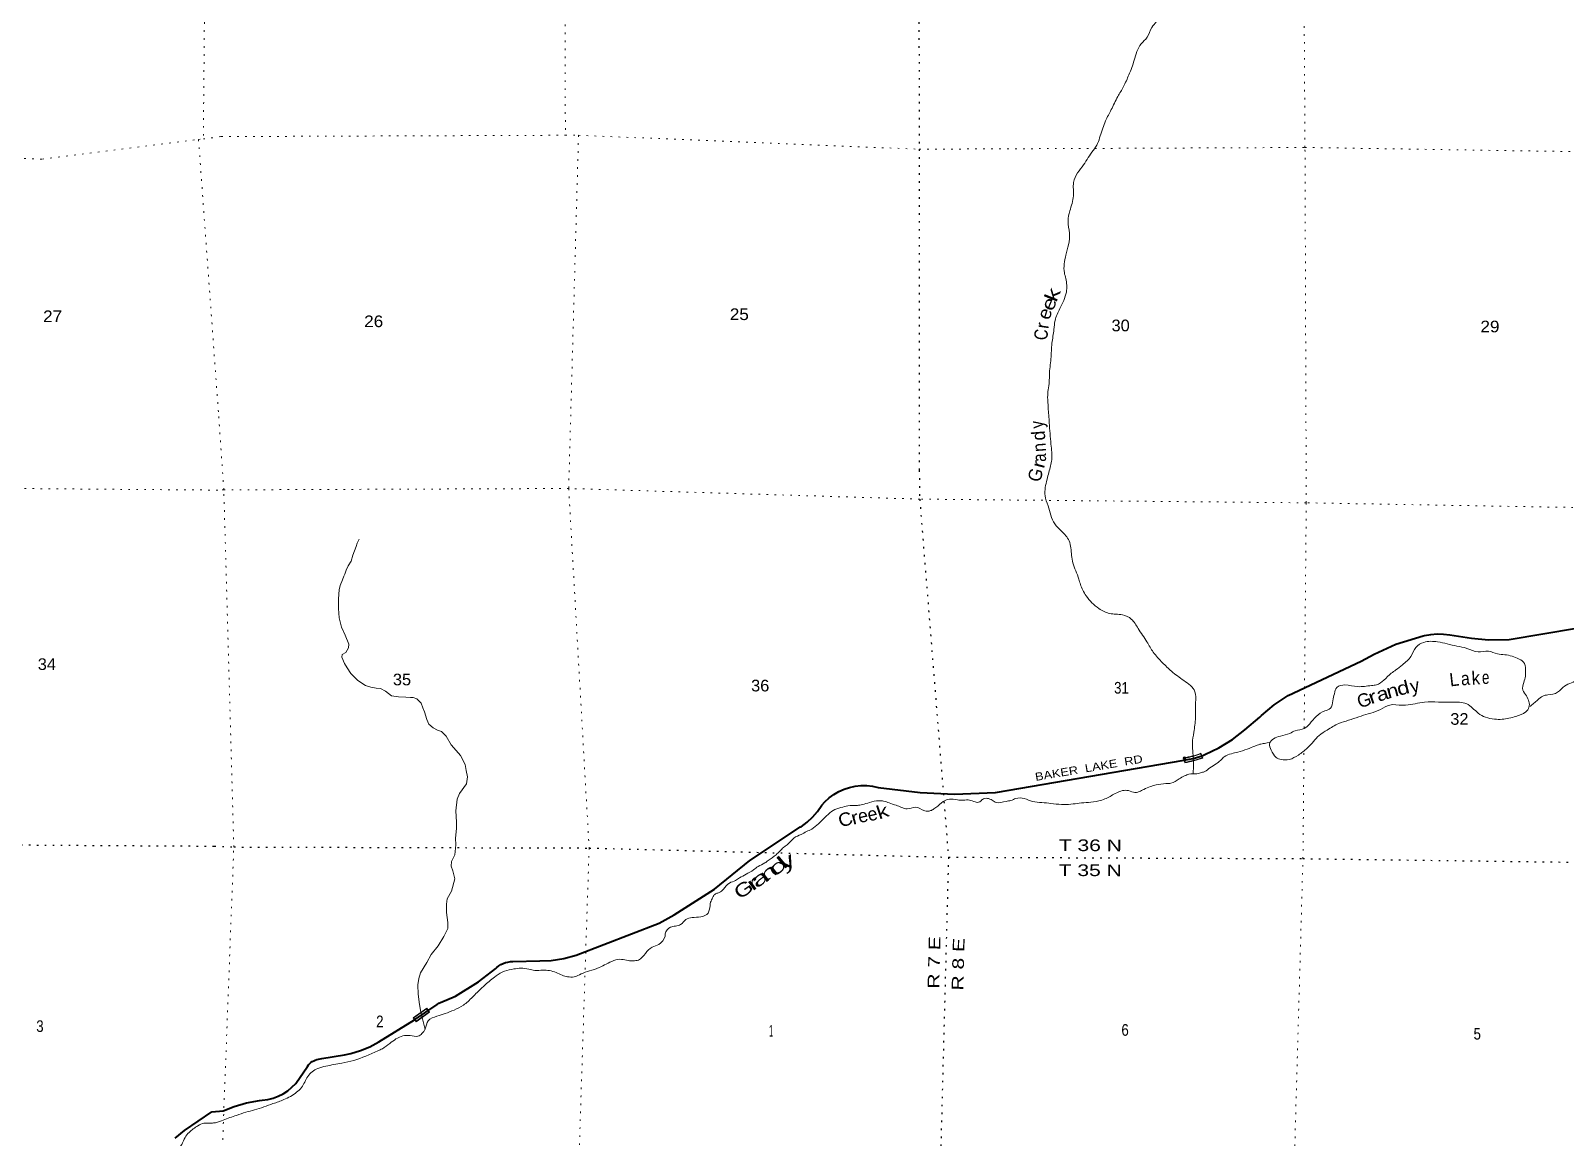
# Model space of a CAD drawing. Header units: feet. Extents: x -244583 to 4, y 367440 to 553773.
# Drawn here: x -216564 to -193504, y 385637 to 402265 of the extents above; entities that cross this region are included whole.
import ezdxf
from ezdxf.enums import TextEntityAlignment as Align

# ---------------------------------------------------------------- set-up
doc = ezdxf.new("R2010")
doc.units = ezdxf.units.FT
doc.header["$LTSCALE"] = 80
doc.header["$PDMODE"] = 32
doc.header["$PDSIZE"] = 40
doc.linetypes.add('DOTTED', pattern=[1.5, 0.3, -1.2])
for name, color, linetype, lineweight in [('26', 7, 'Continuous', 40), ('39', 7, 'Continuous', 13), ('6', 7, 'DOTTED', 25), ('61', 7, 'Continuous', 13), ('7', 7, 'DOTTED', 13)]:
    doc.layers.add(name, color=color, linetype=linetype, lineweight=lineweight)
doc.layers.add('27', color=7, linetype='Continuous')
doc.layers.add('41', color=7, linetype='Continuous')

msp = doc.modelspace()

# ---------------------------------------------------------------- linework, layer by layer
at = {"layer": '26'}
for points in [[(-198962.83, 391370.74), (-198940.47, 391379.89), (-198923.4, 391386.88), (-198709.26, 391490.47), (-198507.13, 391615.86), (-198319.21, 391761.7), (-198096.26, 391952.27), (-198070.42, 391976.34), (-197876.74, 392136.27), (-197667.41, 392275.07), (-196569.46, 392789.63), (-196378.68, 392898.04), (-196052.77, 393048.43), (-195637.84, 393171.97), (-195618.45, 393176.78), (-195523.99, 393193.93), (-195428.26, 393201.12), (-195332.3, 393198.27), (-195237.16, 393185.39), (-194914.91, 393137.98), (-194659.78, 393114.26), (-194348.03, 393115.09), (-193336.07, 393287.43)], [(-210794.49, 387401.89), (-210458.42, 387633.42), (-210433.46, 387650.02), (-210408.42, 387660.6), (-210179.44, 387757.28), (-209832.95, 387974.24), (-209575.54, 388174.38), (-209559.63, 388189.12), (-209530, 388212.32), (-209498.11, 388232.29), (-209464.3, 388248.83), (-209428.96, 388261.74), (-209392.45, 388270.88), (-209355.2, 388276.16), (-209317.59, 388277.51), (-208911.7, 388287.42), (-208744.48, 388295.59), (-208552.92, 388323.84), (-208365.37, 388371.95), (-207120.54, 388855.96), (-206893.91, 388979.62), (-206291.13, 389366.59), (-205759.73, 389794.91), (-204995, 390300.48), (-204989.16, 390304.39), (-204898.87, 390372.31), (-204816.18, 390449.3), (-204741.98, 390534.51), (-204677.1, 390627.01), (-204630.79, 390677.61), (-204566.35, 390735.96), (-204496.17, 390787.26), (-204421.01, 390830.94), (-204341.7, 390866.52), (-204259.1, 390893.62), (-204174.12, 390911.93), (-204087.7, 390921.27), (-204000.77, 390921.52), (-203914.29, 390912.68), (-203829.21, 390894.84), (-203198.56, 390818.42), (-202681.04, 390790.71), (-202066.13, 390817.12), (-199230.29, 391302.94), (-199156.35, 391316.84), (-199096.3, 391330.75), (-199047.94, 391342.99), (-198962.83, 391370.74)], [(-213842.33, 386021.83), (-213671.85, 386032.73), (-213509, 386098.63), (-213319.1, 386154.39), (-213124.41, 386190), (-213083.64, 386192.99), (-213002.18, 386205.43), (-212922.47, 386226.31), (-212845.38, 386255.41), (-212771.76, 386292.41), (-212702.4, 386336.91), (-212638.08, 386388.4), (-212579.49, 386446.34), (-212406.48, 386699.19), (-212389.35, 386724.22), (-212365.36, 386749.19), (-212354.84, 386758.8), (-212334.01, 386774.16), (-212311.68, 386787.26), (-212288.1, 386797.95), (-212263.53, 386806.12), (-212238.25, 386811.67), (-212237.52, 386811.75), (-212212.36, 386814.58), (-212187.52, 386818.91), (-211850.21, 386877.67), (-211753.15, 386897.17), (-211607.16, 386939.89), (-211466.44, 386997.63), (-211332.52, 387069.76), (-210794.49, 387401.89)], [(-214393.77, 385622.6), (-214254.18, 385740.95), (-213842.33, 386021.83)]]:
    msp.add_lwpolyline(points, dxfattribs=at)
at = {"layer": '39'}
msp.add_line((-197983.11, 391564.52), (-197948.68, 391569.53), dxfattribs=at)
for points in [[(-210700.65, 387515.96), (-210722.35, 387632.27), (-210744.22, 387786.2), (-210746.12, 387925.67), (-210730.47, 388024.46), (-210704.95, 388108.94), (-210609.76, 388261.07), (-210545.31, 388383.35), (-210440.34, 388515.11), (-210355.46, 388653.25), (-210295.08, 388773.57), (-210295.67, 388866.54), (-210315.61, 389014.38), (-210317.73, 389139.71), (-210304.41, 389218.32), (-210240.02, 389336.56), (-210188.74, 389521.7), (-210221.22, 389641.43), (-210248.42, 389710.56), (-210241.32, 389779.17), (-210191.33, 389879.44), (-210174.88, 390030.76), (-210183.39, 390133.96), (-210167.07, 390277.19), (-210165.64, 390370.13), (-210175.12, 390542.06), (-210156.28, 390717.59), (-210120.67, 390801.92), (-210013.44, 390949.81), (-210001.77, 391052.7), (-210020.46, 391150), (-210037.3, 391237.16), (-210105.89, 391371.59), (-210173.3, 391451.45), (-210244.71, 391533.39), (-210319.39, 391665.9), (-210390.99, 391735.72), (-210449.24, 391754.81), (-210515.28, 391792.2), (-210581.07, 391845.76), (-210610.29, 391914.92), (-210644.82, 392032.67), (-210670.19, 392089.65), (-210695.38, 392158.75), (-210760.98, 392224.43), (-210819.2, 392245.54), (-210857.54, 392246.13), (-210928.12, 392251.26), (-211037.07, 392254.96), (-211141.76, 392272.74), (-211233.54, 392342.87), (-211307.63, 392382.41), (-211372.18, 392385.43), (-211450.7, 392398.76), (-211535.06, 392426.34), (-211649.01, 392498.83), (-211752.34, 392605.51), (-211809.54, 392693.29), (-211846.95, 392754.5), (-211889.87, 392852.17), (-211885.24, 392890.49), (-211828.24, 392921.95), (-211790.8, 392994.12), (-211785.96, 393046.59), (-211838.4, 393180.78), (-211893.05, 393302.88), (-211929.26, 393442.89), (-211939.2, 393584.51), (-211941.07, 393726), (-211926.89, 393861.18), (-211911.71, 393929.66), (-211880.17, 394012.03), (-211857.07, 394070.28), (-211844.53, 394098.38), (-211821.43, 394156.63), (-211792.15, 394222.87), (-211750.68, 394294.99), (-211725.1, 394383.51), (-211697.84, 394449.78), (-211672.6, 394516.09), (-211657.73, 394564.36), (-211626.53, 394624.51)], [(-210636.75, 387258.52), (-210667.7, 387378.81), (-210700.65, 387515.96)]]:
    msp.add_lwpolyline(points, dxfattribs=at)
for points in [[(-199612.32, 404988.46), (-199578.04, 404854.54), (-199569.71, 404739.22), (-199490.28, 404521.76), (-199437.52, 404407.77), (-199413.21, 404282.1), (-199469.09, 404192.02), (-199508.52, 404121.89), (-199490.66, 403970.05), (-199535.77, 403792.9), (-199583.67, 403696.64), (-199577.39, 403579.32), (-199579.62, 403433.85), (-199611.47, 403331.28), (-199585.94, 403153.04), (-199534.21, 402972.38), (-199580.81, 402829.61), (-199594.4, 402601.45), (-199603.92, 402506.62), (-199647.88, 402404.23), (-199717.93, 402312.35), (-199786.79, 402165.88), (-199877.1, 402068.25), (-199981.82, 401821.29), (-200061.88, 401602.24), (-200143.31, 401425.65), (-200228.38, 401275.4), (-200328.29, 401078.89), (-200411.61, 400910.41), (-200493.82, 400683.32), (-200531.85, 400572.75), (-200674.41, 400358.71), (-200742.72, 400248.61), (-200833.34, 400130.77), (-200894.13, 399984.18), (-200895.17, 399784.13), (-200949.13, 399556.59), (-200975.67, 399405.43), (-200956.25, 399223.25), (-200969.01, 399049.65), (-201007.75, 398892.61), (-201031.99, 398628.24), (-201011.12, 398541.02), (-201002.11, 398338.79), (-201098.78, 398089.68), (-201172.17, 397910.95), (-201188.37, 397775.8), (-201217.77, 397570.12), (-201233.47, 397335.93), (-201257.36, 397093.79), (-201258.91, 396992.76), (-201276.95, 396869.77), (-201282.72, 396756.68), (-201274.98, 396602.97), (-201258.33, 396372.33), (-201232.98, 396050.61), (-201222.41, 395818.04), (-201239.98, 395725.35), (-201291.51, 395524.05), (-201321.53, 395277.96), (-201277.4, 395127.73), (-201176.61, 394855.37), (-201075.32, 394746.69), (-200960.53, 394597.4), (-200923.48, 394380.58), (-200905, 394269.15), (-200813.86, 394025.23), (-200790.85, 393946.06), (-200704.66, 393774.97), (-200511.81, 393582.03), (-200353.46, 393508.85), (-200159.99, 393487.68), (-200025.71, 393424.98), (-199922.93, 393281.93), (-199790.78, 393079.82), (-199696.23, 392926.79), (-199557.34, 392769.03), (-199422.06, 392639.63), (-199236.45, 392501.36), (-199069.46, 392333.07), (-199059.86, 392169.23), (-199061.34, 391940.88), (-199086.88, 391723.02), (-199107.62, 391555.6), (-199099.85, 391403.91), (-199097.72, 391363.03)], [(-194038.46, 392107.93), (-193917.78, 392211.16), (-193842.24, 392266.58), (-193765.24, 392285.6), (-193621.33, 392323.8), (-193514.94, 392417.14), (-193411.24, 392466.07), (-193217.69, 392582.32), (-193123.27, 392683.93), (-193064.87, 392806.31), (-193010.58, 392924.7), (-192974.72, 393025.2), (-192867.55, 393169.05), (-192795.89, 393234.64), (-192664.06, 393275.04), (-192542.35, 393313.58), (-192419.71, 393412.74), (-192274.54, 393533.78), (-192135.82, 393628.64), (-191887.65, 393752.13), (-191696.49, 393844.17), (-191448.45, 393959.58), (-191256.92, 394075.86), (-191073.12, 394214.49), (-190944.55, 394305.47), (-190816.69, 394349.98), (-190657.45, 394466.75), (-190508.95, 394541.26), (-190287.33, 394644.95), (-190091.64, 394769.25), (-189973.79, 394951.34), (-189808.62, 395191.3), (-189639.32, 395437.26), (-189527.25, 395637.63), (-189452.73, 395757.74), (-189397.29, 395950.89), (-189262.61, 396177.18), (-189070.52, 396329.83), (-188909.17, 396452.64), (-188822.33, 396586.7), (-188759.06, 396763.57), (-188750.9, 396900.86), (-188754.29, 397074.72), (-188809.79, 397201.96), (-188734.7, 397367.34)], [(-196101.01, 392139.75), (-196176.02, 392118.68), (-196318.41, 392048.12), (-196466.5, 391999.88), (-196608.49, 391955.59), (-196762.7, 391903.4), (-196908.78, 391855.13), (-197081.87, 391756.76), (-197204.26, 391673.77), (-197286.35, 391586.11), (-197382.78, 391484.53), (-197515.57, 391381.49), (-197651.84, 391314.88), (-197772.99, 391312.71), (-197851.2, 391346.25), (-197922.19, 391456.47), (-197948.98, 391551.87), (-197887.29, 391625.7), (-197785.77, 391664.55), (-197645.83, 391706.85), (-197562.47, 391745.98), (-197426.7, 391780.26), (-197344.89, 391849.74), (-197248.3, 391961.42), (-197117.84, 392044.28), (-197034.48, 392083.42), (-196998.43, 392196.03), (-196974.59, 392302.78), (-196936.81, 392397.18), (-196815.13, 392433.7), (-196623.75, 392408.52), (-196417.59, 392425.54), (-196340.71, 392436.48), (-196230.62, 392507.54), (-196120.06, 392608.9), (-196048.62, 392660.34), (-195952.59, 392735.66), (-195823.47, 392863.01), (-195750.73, 392999.31), (-195632.5, 393074.28), (-195422.45, 393081.14), (-195134.76, 393018.1), (-194981.87, 392983.41), (-194815.14, 392930.31), (-194659.5, 392944.08), (-194522.91, 392899.53), (-194414.09, 392887.75), (-194199.07, 392823.8), (-194115.33, 392755.82), (-194103.16, 392628.31), (-194104.12, 392565.68), (-194129.79, 392471.09), (-194141.61, 392358.1), (-194088.49, 392268.36), (-194050.69, 392100.04), (-194098.2, 392030.04), (-194246.6, 391961.6), (-194455.18, 391918.33), (-194568.2, 391920.07), (-194702.98, 391950.45), (-194813.08, 392010.75), (-194986.56, 392150.85), (-195214.3, 392174.57), (-195412.08, 392177.63), (-195617.99, 392176.76), (-195903.32, 392130.64), (-196101.01, 392139.75)], [(-197983.11, 391564.52), (-198025.64, 391555.08), (-198094.48, 391541.99), (-198169.58, 391514.86), (-198283.31, 391470.13), (-198425.32, 391423.82), (-198520.55, 391401.04), (-198628.25, 391354.19), (-198685.6, 391300.51), (-198750.98, 391248.98), (-198844.78, 391187.78), (-198922.3, 391134.41), (-198964.93, 391118.9), (-199041.93, 391099.88), (-199159.11, 391093.6), (-199224.09, 391068.33), (-199305.53, 391023.11), (-199429.66, 390958.33), (-199506.47, 390951.43), (-199652.12, 390931.45), (-199737.25, 390908.51), (-199838.87, 390863.59), (-199885.66, 390840.07), (-199970.79, 390817.13), (-200069.25, 390846.94), (-200156.06, 390846.26), (-200269.79, 390801.53), (-200422.42, 390721.03), (-200513.7, 390692.12), (-200671.49, 390670.3), (-200808.94, 390658.28), (-200932.33, 390641.99), (-201075.68, 390640.16), (-201232.94, 390652.69), (-201367.97, 390666.9), (-201511.04, 390683.25), (-201633.5, 390727.58), (-201760.67, 390727.52), (-201833.79, 390698.34), (-201908.68, 390685.35), (-202056.31, 390667.41), (-202116.33, 390702.7), (-202188.58, 390730.08), (-202263.5, 390715.07), (-202304.45, 390677.31), (-202455.44, 390703.89), (-202550.35, 390701.31), (-202639.09, 390706.72), (-202760.02, 390718.69), (-202992.42, 390570.7), (-203041.25, 390545.18), (-203130.08, 390544.53), (-203270.58, 390597.22), (-203394.12, 390570.84), (-203478.54, 390594.37), (-203558.8, 390625.92), (-203665.24, 390661.92), (-203747.58, 390689.46), (-203820.17, 390694.62), (-203959.86, 390668.49), (-204069.36, 390635.82), (-204142.2, 390624.82), (-204283.6, 390618.91), (-204388.97, 390592.25), (-204506.71, 390549.6), (-204604.88, 390466.24), (-204727.83, 390346.88), (-204827.92, 390269.61), (-204905.23, 390230.38), (-204986.61, 390189.19), (-205096.49, 390132.28), (-205149.82, 390076.52), (-205250.01, 389993.19), (-205364.76, 389881.78), (-205483.18, 389794.69), (-205532.17, 389759.07), (-205633.88, 389708.09), (-205701.29, 389656.59), (-205815.36, 389589.64), (-205914.02, 389535.86)], [(-199097.72, 391363.03), (-199092.05, 391254.24), (-199097.88, 391098.83)], [(-205914.02, 389535.86), (-205972.21, 389497.07), (-206063.65, 389458.06), (-206153.87, 389366.49), (-206217.24, 389314.93), (-206263.9, 389299.48), (-206300.69, 389269.73), (-206331.99, 389203.52), (-206350.71, 389170.05)], [(-206350.71, 389170.05), (-206364.39, 389064.58), (-206385.47, 389006.3), (-206495.35, 388949.38), (-206626.72, 388939.29), (-206718.03, 388908.36), (-206797.91, 388832.8), (-206874.98, 388809.73), (-206949.89, 388794.72), (-207028.16, 388692.86), (-207032.73, 388658.58), (-207125.49, 388532.69)], [(-207125.49, 388532.69), (-207227.05, 388491.81), (-207327.36, 388400.4), (-207431.84, 388300.96), (-207508.71, 388290.02), (-207587.39, 388293.26), (-207684.01, 388310.92), (-207917.25, 388239.74), (-208020.98, 388188.8), (-208167.12, 388136.49), (-208292.96, 388091.94), (-208398.61, 388047.09), (-208499.49, 388050.67), (-208577.89, 388072.09), (-208670.1, 388113.93), (-208766.57, 388141.69), (-208867.39, 388149.31), (-208988.57, 388145.11), (-209081.12, 388164.73), (-209197.99, 388178.66), (-209305.17, 388166.17), (-209444.95, 388133.97), (-209571.22, 388061.14), (-209734.74, 387928.26), (-209857.63, 387812.94), (-209992.93, 387677.6), (-210062.42, 387622.09), (-210202.81, 387549.48), (-210334.83, 387496.95), (-210460.61, 387456.45), (-210590.85, 387387.73), (-210635.12, 387265.14), (-210684.64, 387195.17), (-210745.77, 387157.71), (-210862.73, 387165.58), (-210971.84, 387159.18), (-211169.36, 387047.03), (-211279.58, 386967.89), (-211348.72, 386934.61), (-211708.2, 386792.62), (-211886.44, 386752.93), (-212127.38, 386706.13), (-212251.04, 386671.66), (-212400.25, 386550.68), (-212495.66, 386384.42), (-212569.43, 386312.8), (-212758.85, 386202.55), (-212923.28, 386142.44), (-213199.26, 386047.67), (-213328.98, 386013.29), (-213471, 385966.98), (-213669.92, 385895.27), (-213787.59, 385856.67), (-213844.33, 385849.07)], [(-215844.11, 380502.5), (-215964.08, 380868.31), (-215974.53, 381036.17), (-215937.02, 381149), (-215925.38, 381302.5), (-215757.18, 381547.45), (-215693.12, 381688.31), (-215632.83, 381855.49), (-215590.97, 382200.72), (-215537.56, 382489.24), (-215536.53, 382794.44), (-215511.92, 383032.71), (-215453.24, 383296.05), (-215373.94, 383490.19), (-215270.58, 383719.6), (-215183.49, 383939.07), (-215060.11, 384150.1), (-214993.41, 384351.57), (-214879.89, 384586.95), (-214768.63, 384798.1), (-214715.03, 384902.68), (-214622.4, 385069.54), (-214588.61, 385214.74), (-214553.52, 385287.16), (-214449.46, 385385.19), (-214380.25, 385433.02), (-214294.38, 385531.22), (-214244.86, 385631.8), (-214183.44, 385710.03), (-214051.06, 385809.8), (-213960.66, 385849.1), (-213916.83, 385849.1), (-213844.33, 385849.07)]]:
    msp.add_spline(points, degree=3, dxfattribs=at)
at = {"layer": '6'}
for points in [[(-203102.09, 414381.64), (-203211.75, 411296.75), (-203227.31, 405874.25), (-203211.91, 400484.75), (-203213.17, 395660.8), (-203205.7, 395226.18), (-202773.4, 389845.85), (-202912.93, 384561.24), (-202945.01, 382414.62)], [(-244343.63, 390557.93), (-240126.38, 390455.22), (-234863.82, 390355.2), (-229654.04, 390233.47), (-224310.79, 390116.49), (-218993.38, 390044.23), (-213803.9, 390012.11)], [(-213803.9, 390012.11), (-213512.15, 389999.38), (-208173.13, 389983.71), (-202773.4, 389845.85), (-197446.58, 389824.31), (-192126.56, 389754.37), (-186777.32, 389746.62), (-183260.82, 389789.86)]]:
    msp.add_lwpolyline(points, dxfattribs=at)
at = {"layer": '61'}
for p, q in [((-199221.75, 391264.98), (-199234.4, 391339.79)), ((-199215.19, 391274.18), (-199225.17, 391333.22)), ((-198983.76, 391397.27), (-198963.6, 391340.88)), ((-198978.95, 391407.57), (-198953.4, 391336.11)), ((-210817.54, 387434.53), (-210613.02, 387578.3)), ((-210613.02, 387578.3), (-210569.89, 387516.94))]:
    msp.add_line(p, q, dxfattribs=at)
msp.add_lwpolyline([(-210569.89, 387516.94), (-210774.41, 387373.17), (-210817.54, 387434.53)], dxfattribs=at)
msp.add_lwpolyline([(-210806.39, 387432.58), (-210614.96, 387567.15), (-210581.03, 387518.88), (-210772.46, 387384.31)], close=True, dxfattribs=at)
for centre, radius, start, end in [((-199454.47, 392684.45), 1362.55, 279.29454, 290.4256), ((-199454.47, 392684.45), 1370.55, 279.6308, 290.08667), ((-199454.2, 392683.62), 1437.55, 279.30516, 290.38755), ((-199454.2, 392683.62), 1429.55, 279.62441, 290.07079)]:
    msp.add_arc(centre, radius, start, end, dxfattribs=at)
msp.add_point((-199225.17, 391333.22), dxfattribs=at)
at = {"layer": '7'}
msp.add_line((-214042.5, 400631.74), (-213741.55, 396509.62), dxfattribs=at)
for points in [[(-213790.92, 414482.09), (-213842.1, 411387.02), (-213923.08, 406112.27), (-213969.66, 400639.11)], [(-208422.11, 414430.99), (-208508.85, 411281.46), (-208543.99, 405958.86), (-208529.8, 400694.11)], [(-197428.36, 391786.77), (-197396.94, 395170.93), (-197416.05, 400510.54), (-197449.09, 405862.49), (-197296.46, 411211.57), (-197153.45, 414327.95)], [(-244227.49, 401111.82), (-239955.9, 401049.09), (-234870.85, 400985.17), (-229986.35, 400878.74), (-229691.18, 400883.94), (-224696.54, 400471.23), (-224399.82, 400429.92), (-219354.45, 400441.18), (-218821.05, 400417.76), (-216388.19, 400335.34), (-214042.5, 400631.74), (-213969.66, 400639.11), (-213701.25, 400674.18)], [(-213701.25, 400674.18), (-208529.8, 400694.11), (-208331.99, 400693.08), (-203211.91, 400484.75), (-197416.05, 400510.54), (-191958.97, 400426.36), (-186580.92, 400323.19), (-183173.66, 400350.5)], [(-208331.99, 400693.08), (-208479.93, 395386.36), (-208173.13, 389983.71), (-208348.35, 384608.71), (-208324.69, 379303.39), (-208382.01, 375149.39)], [(-213769.28, 376112.48), (-213763.16, 379415.57), (-213715.38, 384640.98), (-213512.15, 389999.38), (-213662.06, 395365.25), (-213741.55, 396509.62)], [(-213752.39, 395361.68), (-218893.36, 395403.68), (-220514.19, 395431.67), (-224251.14, 395482.4), (-229542.23, 395558.44), (-234845.28, 395652.79), (-240041.36, 395729.92), (-244285.63, 395827.93)], [(-183217.28, 395065.19), (-186678.13, 395033.88), (-192069.19, 395078.64), (-197396.94, 395170.93), (-203205.7, 395226.18), (-208479.93, 395386.36), (-213662.06, 395365.25), (-213752.39, 395361.68)], [(-197602.61, 384147.88), (-197596.1, 384545.91), (-197446.58, 389824.31), (-197431.62, 391435.23)]]:
    msp.add_lwpolyline(points, dxfattribs=at)

# ---------------------------------------------------------------- texts
at = {"layer": '27', "width": 1.2}
msp.add_text('BAKER  LAKE  RD', height=120, rotation=9.713, dxfattribs=at).set_placement((-201461.17, 390991.68))
at = {"layer": '41'}
for s, rotation, width, p in [('k', 67.927, 1.45, (-201154.51, 398172.01)), ('e', 67.575, 1.25, (-201208.48, 398038.46)), ('e', 73.789, 1.1, (-201255.79, 397907.82)), ('C', 84.347, 0.85, (-201290.57, 397607.72)), ('d', 13.936, 1.25, (-196008.5, 392270.28)), ('y', 12.01, 1.05, (-195816.24, 392311.84)), ('L', 6.487, 0.95, (-195233.18, 392411.37)), ('a', 4.939, 0.9, (-195065.55, 392426.79)), ('k', 3.242, 0.95, (-194907.39, 392436.64)), ('e', 1.939, 0.75, (-194753.71, 392447.45)), ('r', 19.03, 1.3, (-196425.06, 392142.62)), ('a', 16.946, 1.2, (-196310.29, 392181.04)), ('n', 15.71, 1.2, (-196163.43, 392227.7))]:
    msp.add_text(s, height=200, rotation=rotation, dxfattribs=dict(at, width=width)).set_placement(p)
for s, rotation, p in [('r', 81.885, (-201271.43, 397777.39)), ('G', 19.936, (-196591.54, 392078.9))]:
    msp.add_text(s, height=200, rotation=rotation, dxfattribs=at).set_placement(p)
for s, rotation, p in [('d', 94.549, (-201322.28, 396187.45)), ('e', 11.952, (-204039.49, 390372.97)), ('e', 13.056, (-203894.97, 390399.64))]:
    msp.add_text(s, height=200, rotation=rotation, dxfattribs=at).set_placement(p, align=Align.CENTER)
for s, rotation, width, p in [('y', 94.462, 0.85, (-201345.05, 396353.42)), ('n', 94.219, 0.9, (-201310.22, 396010.34)), ('r', 75.715, 1.2, (-201326.15, 395728.63)), ('a', 90.981, 0.85, (-201307.77, 395851.36)), ('G', 75.568, 0.95, (-201370.32, 395566.42)), ('C', 18.961, 1.1, (-204290.37, 390321.44)), ('r', 15.018, 1.2, (-204156.67, 390345.19)), ('k', 18.569, 1.3, (-203733.85, 390438.53)), ('d', 39.94, 2, (-205274.01, 389634.71)), ('y', 35.229, 1.75, (-205148.49, 389701.21)), ('G', 33.941, 1.35, (-205797.56, 389281.62)), ('r', 35.886, 1.85, (-205654.65, 389375.91)), ('a', 36.167, 1.8, (-205548.85, 389448.4)), ('n', 37.93, 1.85, (-205420.9, 389535.59))]:
    msp.add_text(s, height=200, rotation=rotation, dxfattribs=dict(at, width=width)).set_placement(p, align=Align.CENTER)
at = {"layer": '6', "width": 1.35}
for s, rotation, p in [('T 36 N', 359.768, (-201115.68, 389939.15)), ('T 35 N', 359.768, (-201117.12, 389564.15)), ('R 7 E', 88.488, (-202913.46, 387867.64)), ('R 8 E', 88.488, (-202551.25, 387840.52))]:
    msp.add_text(s, height=175, rotation=rotation, dxfattribs=at).set_placement(p)
at = {"layer": '7'}
for s, width, p in [('27', 1.1, (-216378.25, 397886.19)), ('25', 1.1, (-206059.12, 397917.5)), ('26', 1.1, (-211553.29, 397811.18)), ('30', 1.05, (-200322.65, 397748.65)), ('29', 1.1, (-194779.89, 397732.84)), ('34', 1.05, (-216458.09, 392659.05)), ('35', 1.05, (-211121.4, 392428.61)), ('36', 1.05, (-205738.78, 392337.28)), ('31', 0.85, (-200284.36, 392304.15)), ('32', 1.05, (-195232.42, 391836)), ('2', 0.85, (-211373.03, 387290.7)), ('3', 0.85, (-216480.38, 387219.63)), ('1', 0.4, (-205470.4, 387148.11)), ('6', 0.85, (-200174.27, 387162.63)), ('5', 0.85, (-194883.11, 387105.19))]:
    msp.add_text(s, height=175, dxfattribs=dict(at, width=width)).set_placement(p)

doc.saveas('drawing.dxf')
